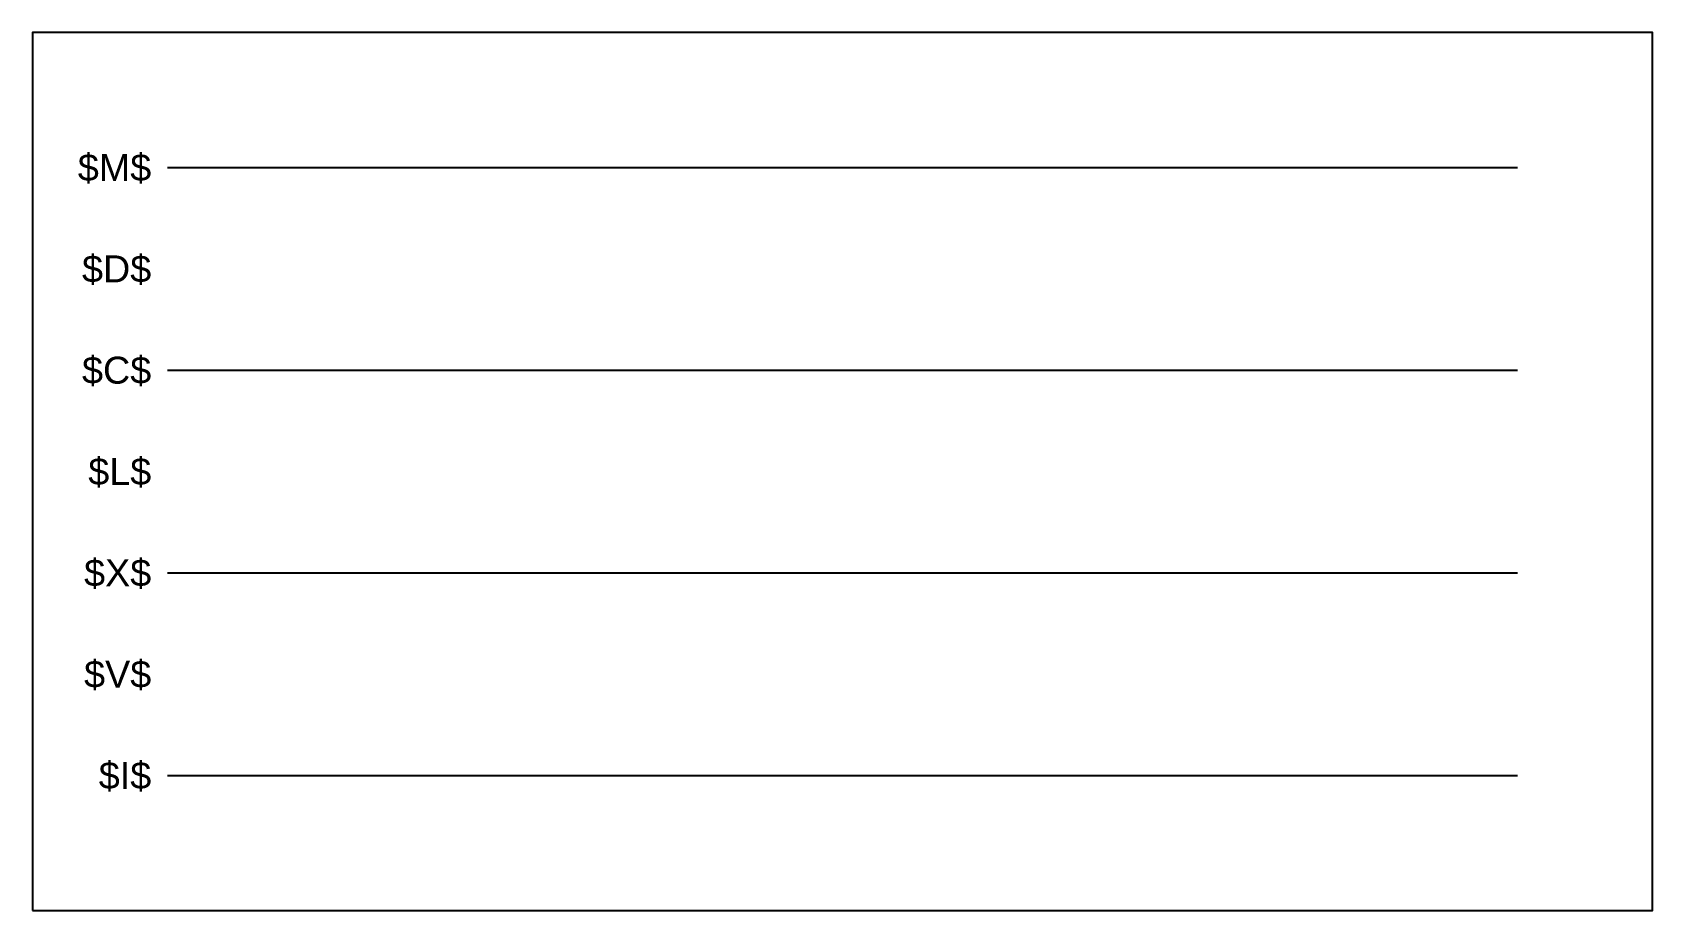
# Model space of a CAD drawing. Header units: inches. Extents: x 0 to 1200, y 0 to 650.
import ezdxf
from ezdxf.enums import TextEntityAlignment as Align

# ---------------------------------------------------------------- set-up
doc = ezdxf.new("R2010")
doc.units = ezdxf.units.IN
doc.header["$MEASUREMENT"] = 0
doc.styles.get("Standard").update_dxf_attribs({"font": 'arial.ttf'})

msp = doc.modelspace()

# ---------------------------------------------------------------- linework, layer by layer
for p, q in [((100, 550), (1100, 550)), ((100, 400), (1100, 400)), ((100, 250), (1100, 250)), ((100, 100), (1100, 100))]:
    msp.add_line(p, q)
msp.add_lwpolyline([(0, 0), (1200, 0), (1200, 650), (0, 650)], close=True)

# ---------------------------------------------------------------- texts
for s, p in [('$M$', (88, 550)), ('$D$', (88, 475)), ('$C$', (88, 400)), ('$L$', (88, 325)), ('$X$', (88, 250)), ('$V$', (88, 175)), ('$I$', (88, 100))]:
    msp.add_text(s, height=20).set_placement(p, align=Align.MIDDLE_RIGHT)

doc.saveas('drawing.dxf')
